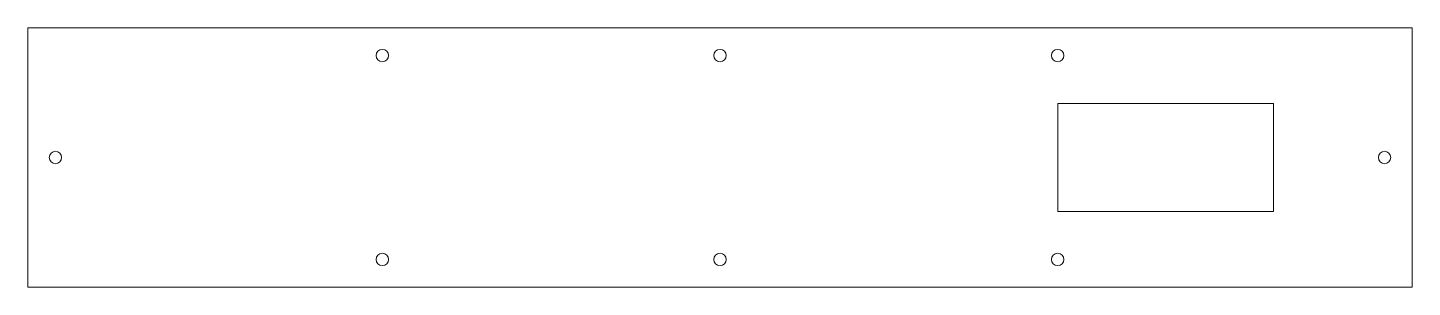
# Model space of a CAD drawing. Header units: millimetres. Extents: x 0 to 449, y 0 to 84.
import ezdxf

# ---------------------------------------------------------------- set-up
doc = ezdxf.new("R2010")
doc.units = ezdxf.units.MM

msp = doc.modelspace()

# ---------------------------------------------------------------- linework, layer by layer
at = {"color": 170, "linetype": 'Continuous', "lineweight": 15}
for p, q in [((0, 84), (0, 0)), ((449, 84), (0, 84)), ((449, 0), (449, 84)), ((334, 59.5), (334, 24.5)), ((404, 59.5), (334, 59.5)), ((404, 24.5), (404, 59.5)), ((334, 24.5), (404, 24.5)), ((0, 0), (449, 0))]:
    msp.add_line(p, q, dxfattribs=at)
for centre in [(115, 75), (224.5, 75), (334, 75), (9, 42), (440, 42), (115, 9), (224.5, 9), (334, 9)]:
    msp.add_circle(centre, 2, dxfattribs=at)

doc.saveas('drawing.dxf')
